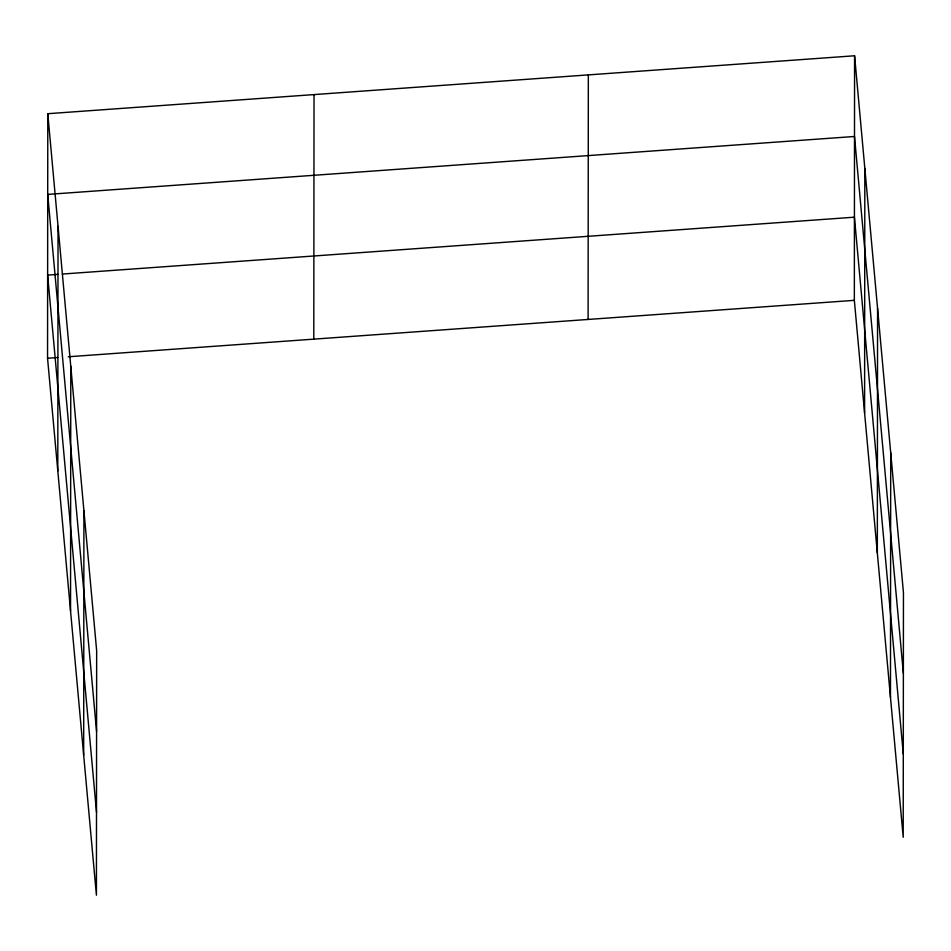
<?xml version="1.0" encoding="UTF-8"?>
<svg xmlns="http://www.w3.org/2000/svg" width="951" height="951" viewBox="0 0 951 951"><rect width="100%" height="100%" fill="white"/><g stroke="black" fill="none" stroke-linecap="round" stroke-linejoin="round"><path stroke-width="1.43" d="M47.788 113.704L96.657 650.662L96.42 895.224L47.55 358.254L47.788 113.704L854.58 55.776L903.45 592.746L903.212 837.296L854.343 300.338L854.58 55.776M57.797 470.864L58.035 226.302M70.54 610.899L70.79 366.337M83.676 755.177L83.914 510.628M313.794 339.138L314.032 94.589M588.098 319.453L588.336 74.891M864.59 412.948L864.828 168.386M877.333 552.983L877.571 308.421M890.469 697.261L890.707 452.7M57.987 274.363L47.633 275.112L96.503 812.071M62.421 274.043L854.426 217.185L903.295 754.155M47.55 358.254L57.904 357.517M68.258 356.768L854.343 300.338M903.367 673.451L854.497 136.48L47.716 194.408L96.574 731.367"/></g></svg>
